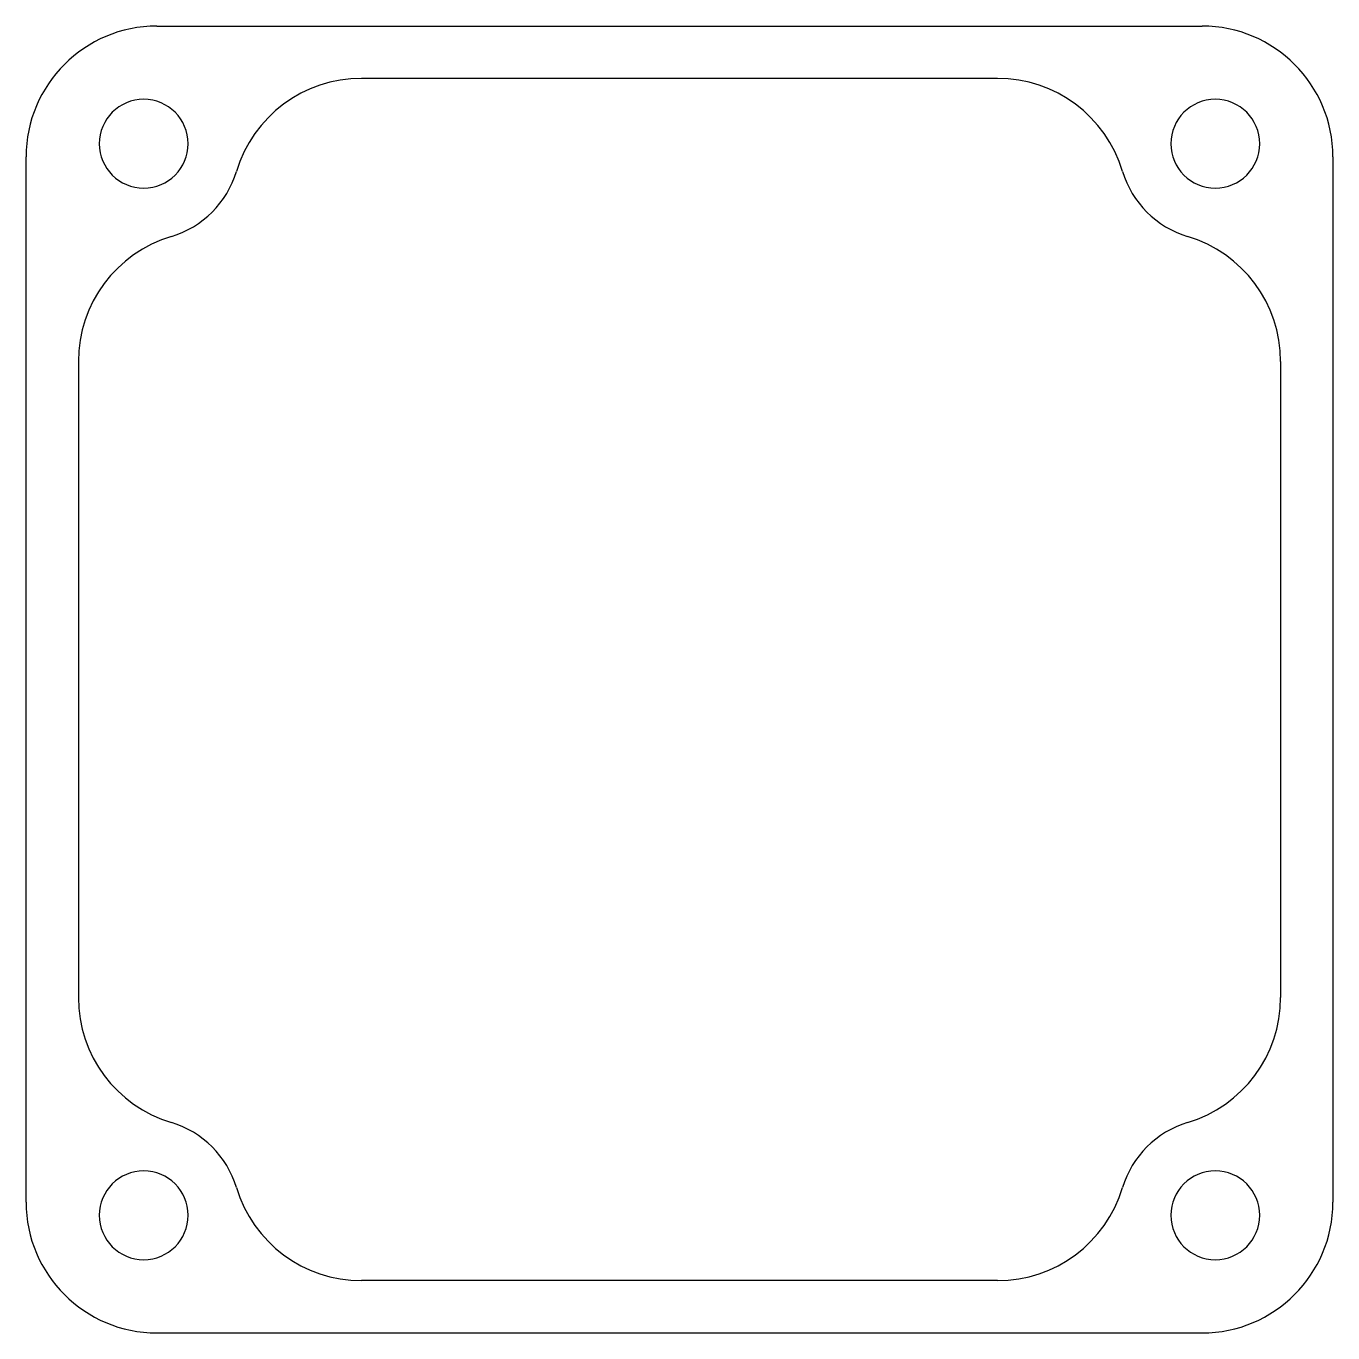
# Model space of a CAD drawing. Header units: inches. Extents: x -0.98 to 0.98, y -0.98 to 0.98.
import ezdxf

# ---------------------------------------------------------------- set-up
doc = ezdxf.new("R2010")
doc.units = ezdxf.units.IN
doc.layers.get('0').update_dxf_attribs({"linetype": 'CONTINUOUS'})

msp = doc.modelspace()

# ---------------------------------------------------------------- linework, layer by layer
at = {"color": 0, "linetype": 'CONTINUOUS'}
for p, q in [((-0.7874, 0.9843), (0.7874, 0.9843)), ((0.479, 0.9055), (-0.479, 0.9055)), ((-0.9843, -0.7874), (-0.9843, 0.7874)), ((0.9843, 0.7874), (0.9843, -0.7874)), ((-0.9055, 0.479), (-0.9055, -0.479)), ((0.9055, 0.479), (0.9055, -0.479)), ((0.479, -0.9055), (-0.479, -0.9055)), ((-0.7874, -0.9843), (0.7874, -0.9843))]:
    msp.add_line(p, q, dxfattribs=at)
for centre, radius, start, end in [((-0.7874, 0.7874), 0.1969, 90, 180), ((0.7874, 0.7874), 0.1969, 0, 90), ((-0.479, 0.7087), 0.1969, 90, 163.3003), ((0.479, 0.7087), 0.1969, 16.6997, 90), ((-0.8071, 0.8071), 0.0669, 360, 180), ((0.8071, 0.8071), 0.0669, 360, 180), ((-0.8071, 0.8071), 0.0669, 180, 0), ((0.8071, 0.8071), 0.0669, 180, 360), ((-0.8071, 0.8071), 0.1457, 286.6997, 343.3003), ((0.8071, 0.8071), 0.1457, 196.6997, 253.3003), ((-0.7087, 0.479), 0.1969, 106.6997, 180), ((0.7087, 0.479), 0.1969, 360, 73.3003), ((-0.7087, -0.479), 0.1969, 180, 253.3003), ((0.7087, -0.479), 0.1969, 286.6997, 360), ((-0.8071, -0.8071), 0.1457, 16.6997, 73.3003), ((0.8071, -0.8071), 0.1457, 106.6997, 163.3003), ((-0.8071, -0.8071), 0.0669, 360, 180), ((0.8071, -0.8071), 0.0669, 0, 180), ((-0.479, -0.7087), 0.1969, 196.6997, 270), ((0.479, -0.7087), 0.1969, 270, 343.3003), ((-0.7874, -0.7874), 0.1969, 180, 270), ((0.7874, -0.7874), 0.1969, 270, 0), ((-0.8071, -0.8071), 0.0669, 180, 360), ((0.8071, -0.8071), 0.0669, 180, 0)]:
    msp.add_arc(centre, radius, start, end, dxfattribs=at)

doc.saveas('drawing.dxf')
